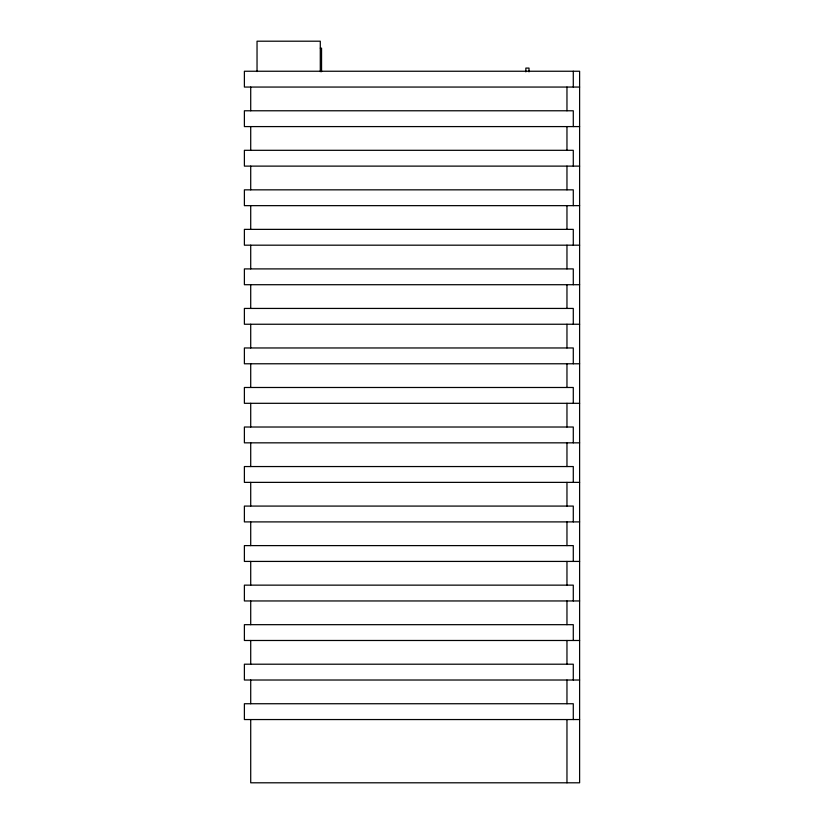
<?xml version="1.0" encoding="UTF-8"?>
<svg xmlns="http://www.w3.org/2000/svg" width="824" height="824" viewBox="0 0 824 824"><rect width="100%" height="100%" fill="white"/><g stroke="black" fill="none" stroke-linecap="round" stroke-linejoin="round"><path stroke-width="1.24" d="M320.289 48.153L321.556 48.153L321.556 71.729M579.612 87.056L244.388 87.056L244.388 71.245L579.612 71.245L579.612 782.8L250.712 782.8L250.712 719.548M579.612 126.587L244.388 126.587L244.388 110.776L573.288 110.776L573.288 126.587M579.612 166.118L244.388 166.118L244.388 150.308L573.288 150.308L573.288 166.118M579.612 205.65L244.388 205.65L244.388 189.839L573.288 189.839L573.288 205.65M579.612 245.181L244.388 245.181L244.388 229.371L573.288 229.371L573.288 245.181M579.612 284.713L244.388 284.713L244.388 268.902L573.288 268.902L573.288 284.713M579.612 324.244L244.388 324.244L244.388 308.433L573.288 308.433L573.288 324.244M579.612 363.775L244.388 363.775L244.388 347.965L573.288 347.965L573.288 363.775M579.612 403.307L244.388 403.307L244.388 387.486L573.288 387.486L573.288 403.307M579.612 442.838L244.388 442.838L244.388 427.017L573.288 427.017L573.288 442.838M579.612 482.37L244.388 482.37L244.388 466.549L573.288 466.549L573.288 482.37M579.612 521.901L244.388 521.901L244.388 506.08L573.288 506.08L573.288 521.901M579.612 561.422L244.388 561.422L244.388 545.612L573.288 545.612L573.288 561.422M579.612 600.954L244.388 600.954L244.388 585.143L573.288 585.143L573.288 600.954M579.612 640.485L244.388 640.485L244.388 624.674L573.288 624.674L573.288 640.485M579.612 680.016L244.388 680.016L244.388 664.206L573.288 664.206L573.288 680.016M579.612 719.548L244.388 719.548L244.388 703.737L573.288 703.737L573.288 719.548M573.288 71.245L573.288 87.056M566.964 87.056L566.964 110.776M566.964 126.587L566.964 150.308M566.964 166.118L566.964 189.839M566.964 205.65L566.964 229.371M566.964 245.181L566.964 268.902M566.964 284.713L566.964 308.433M566.964 324.244L566.964 347.965M566.964 363.775L566.964 387.486M566.964 403.307L566.964 427.017M566.964 442.838L566.964 466.549M566.964 482.37L566.964 506.08M566.964 521.901L566.964 545.612M566.964 561.422L566.964 585.143M566.964 600.954L566.964 624.674M566.964 640.485L566.964 664.206M566.964 680.016L566.964 703.737M566.964 719.548L566.964 782.8M529.008 71.873L529.008 68.083L525.846 68.083L525.846 71.873M320.289 71.709L320.289 41.2L257.037 41.2L257.037 71.564M250.712 87.056L250.712 110.776M250.712 126.587L250.712 150.308M250.712 166.118L250.712 189.839M250.712 205.65L250.712 229.371M250.712 245.181L250.712 268.902M250.712 284.713L250.712 308.433M250.712 324.244L250.712 347.965M250.712 363.775L250.712 387.486M250.712 403.307L250.712 427.017M250.712 442.838L250.712 466.549M250.712 482.37L250.712 506.08M250.712 521.901L250.712 545.612M250.712 561.422L250.712 585.143M250.712 600.954L250.712 624.674M250.712 640.485L250.712 664.206M250.712 680.016L250.712 703.737"/></g></svg>
